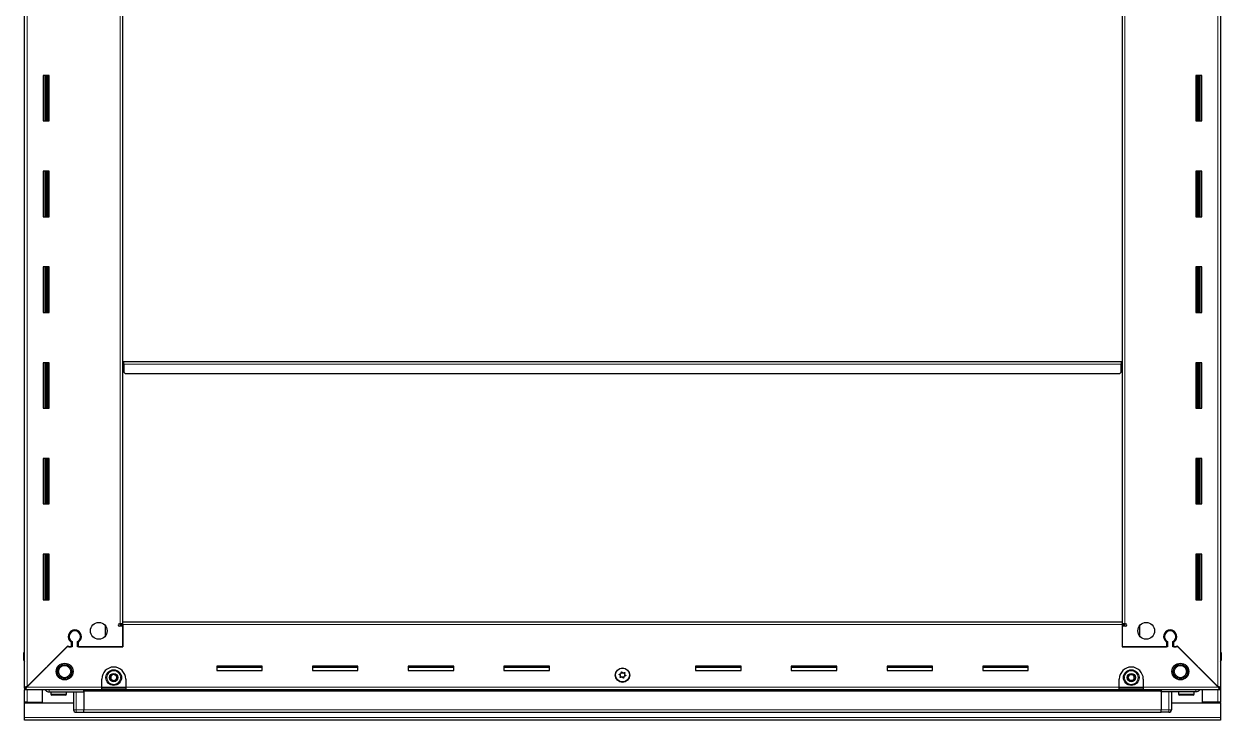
# Model space of a CAD drawing. Header units: millimetres. Extents: x -659 to 4234, y -2210 to 1579.
# Drawn here: x 3159 to 4159, y 174 to 755 of the extents above; entities that cross this region are included whole.
import ezdxf

# ---------------------------------------------------------------- set-up
doc = ezdxf.new("R2010")
doc.units = ezdxf.units.MM

msp = doc.modelspace()

# ---------------------------------------------------------------- linework, layer by layer
at = {"color": 7, "linetype": 'Continuous', "lineweight": 25}
for p, q in [((3159.31, 201.08), (3159.31, 1345.58)), ((4158.31, 1345.58), (4158.31, 201.08)), ((3158.96, 1316.33), (3158.96, 230.33)), ((4158.66, 230.33), (4158.66, 1316.33)), ((3241.31, 255.83), (3241.31, 1290.83)), ((4076.31, 1290.83), (4076.31, 255.83)), ((3179.81, 712.33), (3174.81, 712.33)), ((3174.81, 712.33), (3174.81, 674.33)), ((3176.96, 674.33), (3176.96, 712.33)), ((3178.75, 674.33), (3178.75, 712.33)), ((3178.78, 674.33), (3178.78, 712.33)), ((3179.81, 674.33), (3179.81, 712.33)), ((4137.81, 712.33), (4137.81, 674.33)), ((4142.81, 712.33), (4137.81, 712.33)), ((4138.83, 712.33), (4138.83, 674.33)), ((4138.86, 712.33), (4138.86, 674.33)), ((4140.66, 712.33), (4140.66, 674.33)), ((4142.81, 674.33), (4142.81, 712.33)), ((3174.81, 674.33), (3179.81, 674.33)), ((4137.81, 674.33), (4142.81, 674.33)), ((3179.81, 632.33), (3174.81, 632.33)), ((3174.81, 632.33), (3174.81, 594.33)), ((3176.96, 594.33), (3176.96, 632.33)), ((3178.75, 594.33), (3178.75, 632.33)), ((3178.78, 594.33), (3178.78, 632.33)), ((3179.81, 594.33), (3179.81, 632.33)), ((4137.81, 632.33), (4137.81, 594.33)), ((4142.81, 632.33), (4137.81, 632.33)), ((4138.83, 632.33), (4138.83, 594.33)), ((4138.86, 632.33), (4138.86, 594.33)), ((4140.66, 632.33), (4140.66, 594.33)), ((4142.81, 594.33), (4142.81, 632.33)), ((3174.81, 594.33), (3179.81, 594.33)), ((4137.81, 594.33), (4142.81, 594.33)), ((3179.81, 552.33), (3174.81, 552.33)), ((3174.81, 552.33), (3174.81, 514.33)), ((3176.96, 514.33), (3176.96, 552.33)), ((3178.75, 514.33), (3178.75, 552.33)), ((3178.78, 514.33), (3178.78, 552.33)), ((3179.81, 514.33), (3179.81, 552.33)), ((4137.81, 552.33), (4137.81, 514.33)), ((4142.81, 552.33), (4137.81, 552.33)), ((4138.83, 552.33), (4138.83, 514.33)), ((4138.86, 552.33), (4138.86, 514.33)), ((4140.66, 552.33), (4140.66, 514.33)), ((4142.81, 514.33), (4142.81, 552.33)), ((3174.81, 514.33), (3179.81, 514.33)), ((4137.81, 514.33), (4142.81, 514.33)), ((3179.81, 472.33), (3174.81, 472.33)), ((3174.81, 472.33), (3174.81, 434.33)), ((3176.96, 434.33), (3176.96, 472.33)), ((3178.75, 434.33), (3178.75, 472.33)), ((3178.78, 434.33), (3178.78, 472.33)), ((3179.81, 434.33), (3179.81, 472.33)), ((3241.31, 473.33), (3242.06, 473.33)), ((3242.06, 473.33), (3242.06, 470.48)), ((3242.06, 470.48), (3242.31, 470.48)), ((3242.31, 471.23), (3242.31, 473.33)), ((3242.31, 473.33), (4075.31, 473.33)), ((3242.31, 471.23), (3242.31, 464.33)), ((4075.31, 473.33), (4075.31, 471.23)), ((4075.31, 464.33), (4075.31, 471.23)), ((4075.31, 470.48), (4075.56, 470.48)), ((4075.56, 470.48), (4075.56, 473.33)), ((4075.56, 473.33), (4076.31, 473.33)), ((4137.81, 472.33), (4137.81, 434.33)), ((4142.81, 472.33), (4137.81, 472.33)), ((4138.83, 472.33), (4138.83, 434.33)), ((4138.86, 472.33), (4138.86, 434.33)), ((4140.66, 472.33), (4140.66, 434.33)), ((4142.81, 434.33), (4142.81, 472.33)), ((3242.31, 464.33), (3243.31, 463.33)), ((3243.31, 463.33), (4074.31, 463.33)), ((4074.31, 463.33), (4075.31, 464.33)), ((3174.81, 434.33), (3179.81, 434.33)), ((4137.81, 434.33), (4142.81, 434.33)), ((3179.81, 392.33), (3174.81, 392.33)), ((3174.81, 392.33), (3174.81, 354.33)), ((3176.96, 354.33), (3176.96, 392.33)), ((3178.75, 354.33), (3178.75, 392.33)), ((3178.78, 354.33), (3178.78, 392.33)), ((3179.81, 354.33), (3179.81, 392.33)), ((4137.81, 392.33), (4137.81, 354.33)), ((4142.81, 392.33), (4137.81, 392.33)), ((4138.83, 392.33), (4138.83, 354.33)), ((4138.86, 392.33), (4138.86, 354.33)), ((4140.66, 392.33), (4140.66, 354.33)), ((4142.81, 354.33), (4142.81, 392.33)), ((3174.81, 354.33), (3179.81, 354.33)), ((4137.81, 354.33), (4142.81, 354.33)), ((3179.81, 312.33), (3174.81, 312.33)), ((3174.81, 312.33), (3174.81, 274.33)), ((3176.96, 274.33), (3176.96, 312.33)), ((3178.75, 274.33), (3178.75, 312.33)), ((3178.78, 274.33), (3178.78, 312.33)), ((3179.81, 274.33), (3179.81, 312.33)), ((4137.81, 312.33), (4137.81, 274.33)), ((4142.81, 312.33), (4137.81, 312.33)), ((4138.83, 312.33), (4138.83, 274.33)), ((4138.86, 312.33), (4138.86, 274.33)), ((4140.66, 312.33), (4140.66, 274.33)), ((4142.81, 274.33), (4142.81, 312.33)), ((3174.81, 274.33), (3179.81, 274.33)), ((4137.81, 274.33), (4142.81, 274.33)), ((3226.81, 244), (3226.81, 252.66)), ((3238.46, 254.33), (3239.21, 254.33)), ((3241.31, 252.33), (3238.46, 252.33)), ((3241.31, 254.33), (3239.21, 254.33)), ((3239.31, 254.33), (3239.31, 253.33)), ((3239.31, 253.33), (3241.31, 253.33)), ((3241.31, 253.73), (3241.31, 255.83)), ((3241.31, 255.83), (4076.31, 255.83)), ((3241.31, 253.73), (3241.31, 235.08)), ((3241.31, 235.08), (3241.31, 252.33)), ((4076.31, 255.83), (4076.31, 253.73)), ((4078.41, 254.33), (4076.31, 254.33)), ((4076.31, 253.73), (4076.31, 235.08)), ((4076.31, 253.33), (4078.31, 253.33)), ((4076.31, 252.33), (4076.31, 235.08)), ((4079.16, 252.33), (4076.31, 252.33)), ((4078.31, 253.33), (4078.31, 254.33)), ((4078.41, 254.33), (4079.16, 254.33)), ((4090.81, 252.66), (4090.81, 244)), ((3199.31, 248.7), (3199.31, 247.94)), ((4118.31, 248.7), (4118.31, 247.94)), ((3158.81, 230.33), (3158.81, 230.33)), ((3158.81, 223.83), (3158.81, 230.33)), ((3158.81, 230.33), (3158.81, 230.33)), ((3158.81, 230.33), (3158.81, 223.83)), ((3159.31, 230.33), (3158.81, 230.33)), ((3194.81, 235.08), (3160.91, 201.18)), ((3161.41, 201.68), (3195.51, 235.78)), ((3199.01, 235.08), (3194.81, 235.08)), ((3195.51, 235.78), (3196.21, 235.08)), ((3196.21, 235.08), (3198.31, 235.08)), ((3198.31, 238.97), (3198.31, 235.08)), ((3199.01, 239.37), (3199.01, 235.08)), ((3203.61, 235.08), (3203.61, 239.37)), ((3241.31, 235.08), (3203.61, 235.08)), ((3204.31, 235.08), (3204.31, 238.97)), ((3204.31, 235.08), (3241.31, 235.08)), ((4076.31, 235.08), (4113.31, 235.08)), ((4114.01, 235.08), (4076.31, 235.08)), ((4113.31, 238.97), (4113.31, 235.08)), ((4114.01, 239.37), (4114.01, 235.08)), ((4118.61, 235.08), (4118.61, 239.37)), ((4122.81, 235.08), (4118.61, 235.08)), ((4119.31, 235.08), (4119.31, 238.97)), ((4119.31, 235.08), (4121.41, 235.08)), ((4121.41, 235.08), (4122.11, 235.78)), ((4122.11, 235.78), (4156.21, 201.68)), ((4156.71, 201.18), (4122.81, 235.08)), ((4158.31, 230.33), (4158.81, 230.33)), ((4158.81, 230.33), (4158.81, 230.33)), ((4158.81, 223.83), (4158.81, 230.33)), ((4158.81, 230.33), (4158.81, 223.83)), ((3159.31, 222.51), (3159.31, 222.51)), ((3357.81, 218.83), (3319.81, 218.83)), ((3319.81, 218.83), (3319.81, 215.33)), ((3319.81, 218.08), (3357.81, 218.08)), ((3319.81, 215.33), (3357.81, 215.33)), ((3357.81, 215.33), (3357.81, 218.83)), ((3437.81, 218.83), (3399.81, 218.83)), ((3399.81, 218.83), (3399.81, 215.33)), ((3399.81, 218.08), (3437.81, 218.08)), ((3399.81, 215.33), (3437.81, 215.33)), ((3437.81, 215.33), (3437.81, 218.83)), ((3517.81, 218.83), (3479.81, 218.83)), ((3479.81, 218.83), (3479.81, 215.33)), ((3479.81, 218.08), (3517.81, 218.08)), ((3479.81, 215.33), (3517.81, 215.33)), ((3517.81, 215.33), (3517.81, 218.83)), ((3597.81, 218.83), (3559.81, 218.83)), ((3559.81, 218.83), (3559.81, 215.33)), ((3559.81, 218.08), (3597.81, 218.08)), ((3559.81, 215.33), (3597.81, 215.33)), ((3597.81, 215.33), (3597.81, 218.83)), ((3757.81, 218.83), (3719.81, 218.83)), ((3719.81, 218.83), (3719.81, 215.33)), ((3719.81, 218.08), (3757.81, 218.08)), ((3719.81, 215.33), (3757.81, 215.33)), ((3757.81, 215.33), (3757.81, 218.83)), ((3837.81, 218.83), (3799.81, 218.83)), ((3799.81, 218.83), (3799.81, 215.33)), ((3799.81, 218.08), (3837.81, 218.08)), ((3799.81, 215.33), (3837.81, 215.33)), ((3837.81, 215.33), (3837.81, 218.83)), ((3917.81, 218.83), (3879.81, 218.83)), ((3879.81, 218.83), (3879.81, 215.33)), ((3879.81, 218.08), (3917.81, 218.08)), ((3879.81, 215.33), (3917.81, 215.33)), ((3917.81, 215.33), (3917.81, 218.83)), ((3997.81, 218.83), (3959.81, 218.83)), ((3959.81, 218.83), (3959.81, 215.33)), ((3959.81, 218.08), (3997.81, 218.08)), ((3959.81, 215.33), (3997.81, 215.33)), ((3997.81, 215.33), (3997.81, 218.83)), ((3159.31, 200.58), (3159.31, 201.08)), ((3160.81, 201.08), (3159.31, 201.08)), ((3159.31, 200.58), (3159.31, 199.08)), ((3160.31, 200.58), (3159.31, 200.58)), ((3160.31, 200.58), (3160.31, 199.08)), ((3223.81, 201.18), (3223.81, 208.08)), ((3223.81, 199.08), (3223.81, 201.18)), ((3243.81, 200.58), (3223.81, 200.58)), ((3243.81, 208.08), (3243.81, 201.18)), ((3243.81, 201.18), (3243.81, 199.08)), ((4073.81, 201.18), (4073.81, 208.08)), ((4073.81, 199.08), (4073.81, 201.18)), ((4093.81, 200.58), (4073.81, 200.58)), ((4093.81, 208.08), (4093.81, 201.18)), ((4093.81, 201.18), (4093.81, 199.08)), ((4156.81, 201.08), (4158.31, 201.08)), ((4157.31, 200.58), (4157.31, 199.08)), ((4158.31, 200.58), (4157.31, 200.58)), ((4158.31, 201.08), (4158.31, 200.58)), ((4158.31, 200.58), (4158.31, 199.08)), ((3159.31, 188.83), (3159.31, 199.08)), ((3160.31, 199.08), (3159.31, 199.08)), ((3223.81, 199.08), (3160.31, 199.08)), ((3174.31, 188.83), (3174.31, 199.08)), ((3179.81, 197.33), (3208.81, 197.33)), ((3181.31, 197.33), (3181.31, 195.43)), ((3185.88, 194.63), (3182.11, 194.63)), ((3193.51, 194.63), (3185.88, 194.63)), ((3194.31, 195.43), (3194.31, 197.33)), ((3200.31, 197.33), (3200.31, 182.33)), ((3208.81, 197.36), (3208.73, 199.08)), ((4108.81, 198.48), (3208.81, 198.48)), ((3208.81, 197.33), (3208.81, 197.83)), ((3208.81, 197.33), (3208.81, 182.33)), ((3243.81, 199.08), (3223.81, 199.08)), ((4073.81, 199.08), (3243.81, 199.08)), ((4093.81, 199.08), (4073.81, 199.08)), ((4157.31, 199.08), (4093.81, 199.08)), ((4108.88, 199.08), (4108.81, 197.36)), ((4108.81, 197.33), (4108.81, 197.83)), ((4137.81, 197.33), (4108.81, 197.33)), ((4108.81, 197.33), (4108.81, 182.33)), ((4117.31, 197.33), (4117.31, 182.33)), ((4123.31, 197.33), (4123.31, 195.43)), ((4131.1, 194.63), (4124.11, 194.63)), ((4135.51, 194.63), (4131.1, 194.63)), ((4136.31, 195.43), (4136.31, 197.33)), ((4143.31, 188.83), (4143.31, 199.08)), ((4158.31, 199.08), (4157.31, 199.08)), ((4158.31, 199.08), (4158.31, 188.83)), ((3161.41, 188.83), (3159.31, 188.83)), ((3159.31, 188.33), (3159.31, 188.83)), ((3159.31, 175.93), (3159.31, 188.33)), ((3159.31, 188.33), (3200.31, 188.33)), ((3160.81, 188.33), (3160.81, 188.83)), ((3161.41, 188.83), (3174.31, 188.83)), ((3200.31, 182.33), (3200.31, 182.33)), ((3202.31, 180.33), (3208.81, 180.33)), ((3202.31, 180.33), (3208.81, 180.33)), ((3208.81, 180.33), (3208.81, 182.33)), ((3208.81, 180.48), (4108.81, 180.48)), ((3208.81, 180.33), (3208.81, 180.33)), ((4108.81, 180.33), (4108.81, 182.33)), ((4108.81, 180.33), (4108.81, 180.33)), ((4115.31, 180.33), (4108.81, 180.33)), ((4108.81, 180.33), (4108.81, 180.33)), ((4115.31, 180.33), (4108.81, 180.33)), ((4116.63, 180.83), (4116.63, 180.83)), ((4117.31, 188.33), (4158.31, 188.33)), ((4156.21, 188.83), (4143.31, 188.83)), ((4158.31, 188.83), (4156.21, 188.83)), ((4156.81, 188.33), (4156.81, 188.83)), ((4158.31, 188.33), (4158.31, 188.83)), ((4158.31, 188.33), (4158.31, 175.93)), ((3159.31, 173.83), (3159.31, 175.93)), ((4158.31, 173.83), (3159.31, 173.83)), ((4158.31, 175.93), (4158.31, 173.83))]:
    msp.add_line(p, q, dxfattribs=at)
at = {"color": 8, "linetype": 'Continuous', "lineweight": 18}
for p, q in [((3161.41, 1344.98), (3161.41, 201.68)), ((4156.21, 201.68), (4156.21, 1344.98)), ((3239.21, 254.33), (3239.21, 1292.33)), ((4078.41, 1292.33), (4078.41, 254.33)), ((3176.31, 712.33), (3176.31, 674.33)), ((3177.54, 712.33), (3177.54, 674.33)), ((4140.07, 674.33), (4140.07, 712.33)), ((4141.31, 674.33), (4141.31, 712.33)), ((3176.31, 632.33), (3176.31, 594.33)), ((3177.54, 632.33), (3177.54, 594.33)), ((4140.07, 594.33), (4140.07, 632.33)), ((4141.31, 594.33), (4141.31, 632.33)), ((3176.31, 552.33), (3176.31, 514.33)), ((3177.54, 552.33), (3177.54, 514.33)), ((4140.07, 514.33), (4140.07, 552.33)), ((4141.31, 514.33), (4141.31, 552.33)), ((3176.31, 472.33), (3176.31, 434.33)), ((3177.54, 472.33), (3177.54, 434.33)), ((3242.31, 471.23), (4075.31, 471.23)), ((4140.07, 434.33), (4140.07, 472.33)), ((4141.31, 434.33), (4141.31, 472.33)), ((3176.31, 392.33), (3176.31, 354.33)), ((3177.54, 392.33), (3177.54, 354.33)), ((4140.07, 354.33), (4140.07, 392.33)), ((4141.31, 354.33), (4141.31, 392.33)), ((3176.31, 312.33), (3176.31, 274.33)), ((3177.54, 312.33), (3177.54, 274.33)), ((4140.07, 274.33), (4140.07, 312.33)), ((4141.31, 274.33), (4141.31, 312.33)), ((4076.31, 253.73), (3241.31, 253.73)), ((3159.31, 223.83), (3158.81, 223.83)), ((4158.31, 223.83), (4158.81, 223.83)), ((3160.91, 201.18), (3223.81, 201.18)), ((3243.81, 201.18), (3223.81, 201.18)), ((3243.81, 201.18), (4073.81, 201.18)), ((4093.81, 201.18), (4073.81, 201.18)), ((4093.81, 201.18), (4156.71, 201.18)), ((3161.41, 188.83), (3161.41, 199.08)), ((3185.61, 195.43), (3181.31, 195.43)), ((3194.31, 195.43), (3185.61, 195.43)), ((3202.31, 182.33), (3202.31, 197.33)), ((3208.81, 199.07), (4108.81, 199.07)), ((3208.81, 197.83), (4108.81, 197.83)), ((4115.31, 182.33), (4115.31, 197.33)), ((4131.28, 195.43), (4123.31, 195.43)), ((4136.31, 195.43), (4131.28, 195.43)), ((4156.21, 199.08), (4156.21, 188.83)), ((3161.41, 188.33), (3161.41, 188.83)), ((3200.31, 182.33), (3202.31, 182.33)), ((3202.31, 180.33), (3202.31, 182.33)), ((3208.81, 182.33), (3202.31, 182.33)), ((3208.81, 182.48), (4108.81, 182.48)), ((4108.81, 182.33), (4115.31, 182.33)), ((4117.31, 182.33), (4115.31, 182.33)), ((4115.31, 180.33), (4115.31, 182.33)), ((4156.21, 188.83), (4156.21, 188.33)), ((4158.31, 175.93), (3159.31, 175.93))]:
    msp.add_line(p, q, dxfattribs=at)
at = {"color": 7, "linetype": 'Continuous', "lineweight": 25}
for centre, radius in [((3221.31, 248.33), 7), ((4096.31, 248.33), 7), ((3192.81, 214.33), 7), ((3192.81, 214.33), 6.03), ((4124.81, 214.33), 7), ((4124.81, 214.33), 6.03), ((3192.81, 214.33), 5.1), ((3233.81, 209.33), 6.5), ((3233.81, 209.33), 3.46), ((3658.81, 211.33), 6), ((3658.81, 211.48), 5.79), ((3658.81, 211.48), 1.85), ((4083.81, 209.33), 6.5), ((4083.81, 209.33), 3.46), ((4124.81, 214.33), 5.1)]:
    msp.add_circle(centre, radius, dxfattribs=at)
at = {"color": 8, "linetype": 'Continuous', "lineweight": 18}
for centre in [(3233.81, 209.33), (4083.81, 209.33)]:
    msp.add_circle(centre, 5.7, dxfattribs=at)
at = {"color": 7, "linetype": 'Continuous', "lineweight": 25}
for centre, radius, start, end in [((3238.46, 253.33), 1, 90, 270), ((4079.16, 253.33), 1, 270, 90), ((3201.31, 243.58), 5.5, 303.05573, 236.94427), ((3201.31, 243.58), 4.8, 298.63099, 241.36901), ((4116.31, 243.58), 5.5, 303.05573, 236.94427), ((4116.31, 243.58), 4.8, 298.63099, 241.36901), ((3160.81, 223.83), 2, 180, 221.39416), ((4156.81, 223.83), 2, 318.59038, 0), ((3233.81, 208.08), 10, 90, 180), ((3233.81, 209.33), 2.5, 127.47401, 187.47401), ((3233.81, 209.33), 2.5, 67.47401, 127.47401), ((3233.81, 208.08), 10, 0, 90), ((3233.81, 209.33), 2.5, 7.47401, 67.47401), ((4083.81, 208.08), 10, 90, 180), ((4083.81, 209.33), 2.5, 147.04236, 207.04236), ((4083.81, 209.33), 2.5, 87.04236, 147.04236), ((4083.81, 208.08), 10, 0, 90), ((4083.81, 209.33), 2.5, 27.04236, 87.04236), ((4083.81, 209.33), 2.5, 327.04236, 27.04236), ((3233.81, 209.33), 2.5, 187.47401, 247.47401), ((3233.81, 209.33), 2.5, 247.47401, 307.47401), ((3233.81, 209.33), 2.5, 307.47401, 7.47401), ((4083.81, 209.33), 2.5, 207.04236, 267.04236), ((4083.81, 209.33), 2.5, 267.04236, 327.04236), ((3182.11, 195.43), 0.8, 180, 270), ((3193.51, 195.43), 0.8, 270, 0), ((3200.11, 197.13), 0.2, 0, 90), ((4117.51, 197.13), 0.2, 90, 180), ((4124.11, 195.43), 0.8, 180, 270), ((4135.51, 195.43), 0.8, 270, 0), ((3202.31, 182.33), 2, 180, 270), ((3202.31, 182.33), 2, 180, 270), ((4115.31, 182.33), 2, 270, 0), ((4115.31, 182.33), 2, 270, 288.58003), ((4115.31, 182.33), 2, 303.94202, 311.40962), ((4115.31, 182.33), 2, 311.40962, 0)]:
    msp.add_arc(centre, radius, start, end, dxfattribs=at)
for points, knots in [([(3231.14, 210.44), (3231.24, 210.51), (3231.71, 210.88), (3232.5, 211.48), (3233.16, 211.98), (3233.43, 212.19)], [0, 0, 0, 0, 0.13312467, 0.63709944, 1, 1, 1, 1]), ([(3231.51, 207.57), (3231.45, 208.08), (3231.32, 209.04), (3231.2, 209.99), (3231.14, 210.44)], [0, 0, 0, 0, 0.53468586, 1, 1, 1, 1]), ([(3233.43, 212.19), (3233.91, 211.99), (3234.8, 211.62), (3235.68, 211.26), (3236.1, 211.09)], [0, 0, 0, 0, 0.5346859, 1, 1, 1, 1]), ([(3236.1, 211.09), (3236.16, 210.57), (3236.29, 209.62), (3236.41, 208.67), (3236.47, 208.22)], [0, 0, 0, 0, 0.5346859, 1, 1, 1, 1]), ([(3656.92, 209.41), (3656.93, 209.4), (3656.95, 209.39), (3657.01, 209.38), (3657.15, 209.41), (3657.52, 209.54), (3658.03, 209.73), (3658.65, 209.62), (3659.05, 209.3), (3659.33, 209.02), (3659.51, 208.86), (3659.59, 208.81), (3659.63, 208.81), (3659.67, 208.81), (3659.69, 208.83), (3659.73, 208.89), (3659.81, 209.15), (3659.87, 209.62), (3660.12, 210.28), (3660.76, 210.6), (3661.22, 210.7), (3661.47, 210.8), (3661.52, 210.85), (3661.54, 210.87), (3661.54, 210.9), (3661.54, 210.94), (3661.51, 210.98), (3661.46, 211.04), (3661.3, 211.2), (3661, 211.44), (3660.65, 211.81), (3660.48, 212.42), (3660.62, 212.94), (3660.71, 213.32), (3660.73, 213.47), (3660.71, 213.53), (3660.69, 213.55), (3660.66, 213.57), (3660.6, 213.58), (3660.46, 213.55), (3660.09, 213.42), (3659.58, 213.23), (3658.96, 213.34), (3658.56, 213.66), (3658.28, 213.94), (3658.1, 214.1), (3658.02, 214.14), (3657.98, 214.15), (3657.94, 214.15), (3657.92, 214.13), (3657.88, 214.07), (3657.8, 213.81), (3657.74, 213.34), (3657.49, 212.67), (3656.85, 212.36), (3656.39, 212.26), (3656.14, 212.16), (3656.09, 212.11), (3656.07, 212.09), (3656.07, 212.06), (3656.08, 212.02), (3656.1, 211.98), (3656.15, 211.92), (3656.31, 211.76), (3656.61, 211.52), (3656.97, 211.15), (3657.13, 210.54), (3657, 210.02), (3656.9, 209.64), (3656.89, 209.49), (3656.9, 209.43), (3656.91, 209.42), (3656.92, 209.41)], [0, 0, 0, 0, 0.0020087, 0.00442, 0.0093647, 0.0255282, 0.0677053, 0.0957862, 0.1246456, 0.1503415, 0.1605194, 0.1633943, 0.1656965, 0.1672448, 0.1688741, 0.1707699, 0.1786058, 0.2119941, 0.2499945, 0.2879948, 0.3213831, 0.329219, 0.3311148, 0.3327441, 0.3342924, 0.3362166, 0.3385353, 0.3413178, 0.349662, 0.3753578, 0.4042173, 0.4322982, 0.4744753, 0.4906388, 0.4966691, 0.49844, 0.5, 0.5020087, 0.50442, 0.5093647, 0.5255282, 0.5677053, 0.5957862, 0.6246456, 0.6503415, 0.6605194, 0.6633943, 0.6656965, 0.6672448, 0.6688741, 0.6707699, 0.6786058, 0.7119941, 0.7499945, 0.7879948, 0.8213831, 0.829219, 0.8311148, 0.8327441, 0.8342924, 0.8362166, 0.8385353, 0.8413178, 0.849662, 0.8753578, 0.9042173, 0.9322982, 0.9744753, 0.9906388, 0.9966691, 0.99844, 1, 1, 1, 1]), ([(4080.92, 209.48), (4081.2, 209.91), (4081.73, 210.72), (4082.25, 211.53), (4082.49, 211.9)], [0, 0, 0, 0, 0.5346859, 1, 1, 1, 1]), ([(4082.49, 211.9), (4082.62, 211.89), (4083.22, 211.86), (4084.21, 211.81), (4085.03, 211.77), (4085.38, 211.75)], [0, 0, 0, 0, 0.1331247, 0.6370994, 1, 1, 1, 1]), ([(4085.38, 211.75), (4085.61, 211.29), (4086.05, 210.43), (4086.49, 209.58), (4086.69, 209.18)], [0, 0, 0, 0, 0.5346859, 1, 1, 1, 1]), ([(3161.41, 201.68), (3161.15, 201.63), (3160.66, 201.54), (3160.02, 201.41), (3159.55, 201.28), (3159.33, 201.17), (3159.31, 201.1), (3159.31, 201.08)], [0, 0, 0, 0, 0.2302553, 0.4485219, 0.6667858, 0.8850496, 1, 1, 1, 1]), ([(3160.31, 199.08), (3160.35, 199.11), (3160.44, 199.16), (3160.57, 199.55), (3160.71, 200.11), (3160.82, 200.69), (3160.88, 201.05), (3160.91, 201.18)], [0, 0, 0, 0, 0.2302553, 0.4485219, 0.6667858, 0.8850496, 1, 1, 1, 1]), ([(3234.18, 206.47), (3233.7, 206.66), (3232.81, 207.03), (3231.93, 207.4), (3231.51, 207.57)], [0, 0, 0, 0, 0.5346859, 1, 1, 1, 1]), ([(3236.47, 208.22), (3236.2, 208.01), (3235.55, 207.51), (3234.76, 206.91), (3234.28, 206.54), (3234.18, 206.47)], [0, 0, 0, 0, 0.3629006, 0.8668753, 1, 1, 1, 1]), ([(4082.24, 206.91), (4082, 207.37), (4081.56, 208.23), (4081.13, 209.08), (4080.92, 209.48)], [0, 0, 0, 0, 0.5346859, 1, 1, 1, 1]), ([(4085.12, 206.76), (4084.77, 206.78), (4083.95, 206.82), (4082.96, 206.87), (4082.36, 206.9), (4082.24, 206.91)], [0, 0, 0, 0, 0.3629006, 0.8668753, 1, 1, 1, 1]), ([(4086.69, 209.18), (4086.41, 208.75), (4085.88, 207.94), (4085.36, 207.13), (4085.12, 206.76)], [0, 0, 0, 0, 0.5346859, 1, 1, 1, 1]), ([(4158.31, 201.08), (4158.28, 201.13), (4158.23, 201.22), (4157.83, 201.35), (4157.28, 201.48), (4156.7, 201.59), (4156.33, 201.66), (4156.21, 201.68)], [0, 0, 0, 0, 0.2302553, 0.4485219, 0.6667858, 0.8850496, 1, 1, 1, 1]), ([(4156.71, 201.18), (4156.75, 200.93), (4156.84, 200.43), (4156.97, 199.79), (4157.11, 199.33), (4157.22, 199.11), (4157.28, 199.09), (4157.31, 199.08)], [0, 0, 0, 0, 0.2302553, 0.4485219, 0.6667858, 0.8850496, 1, 1, 1, 1]), ([(3176.59, 199.08), (3176.71, 198.88), (3177.1, 198.23), (3178.25, 197.52), (3179.29, 197.39), (3179.81, 197.33)], [0, 0, 0, 0, 0.18224985, 0.59112493, 1, 1, 1, 1]), ([(3208.81, 197.33), (3208.81, 197.37), (3208.81, 197.44), (3208.81, 198.06), (3208.81, 198.64), (3208.81, 199.04), (3208.81, 199.08)], [0, 0, 0, 0, 0.3229095, 0.6458191, 0.9687286, 1, 1, 1, 1]), ([(4108.81, 197.33), (4108.81, 197.37), (4108.81, 197.44), (4108.81, 198.06), (4108.81, 198.62), (4108.81, 198.99), (4108.81, 199)], [0, 0, 0, 0, 0.3302672, 0.6605344, 0.9908016, 1, 1, 1, 1]), ([(4141.02, 199.08), (4140.9, 198.88), (4140.51, 198.23), (4139.36, 197.52), (4138.32, 197.39), (4137.81, 197.33)], [0, 0, 0, 0, 0.18224985, 0.59112493, 1, 1, 1, 1])]:
    msp.add_open_spline(points, degree=3, knots=knots, dxfattribs=at)
for points in [[(3160.31, 200.58), (3160.36, 200.59), (3160.46, 200.61), (3160.61, 200.75), (3160.76, 200.94), (3160.86, 201.1), (3160.91, 201.18)], [(3161.41, 201.68), (3161.33, 201.63), (3161.17, 201.53), (3160.97, 201.38), (3160.83, 201.23), (3160.81, 201.13), (3160.81, 201.08)], [(4156.81, 201.08), (4156.8, 201.13), (4156.78, 201.23), (4156.64, 201.38), (4156.44, 201.53), (4156.28, 201.63), (4156.21, 201.68)], [(4156.71, 201.18), (4156.76, 201.1), (4156.86, 200.94), (4157.01, 200.75), (4157.16, 200.61), (4157.26, 200.59), (4157.31, 200.58)]]:
    msp.add_open_spline(points, degree=3, dxfattribs=at)
at = {"color": 8, "linetype": 'Continuous', "lineweight": 18}
for points in [[(3179.81, 197.33), (3179.81, 197.38), (3179.81, 197.45), (3179.81, 197.88), (3179.81, 198.34), (3179.81, 198.75), (3179.81, 199.02), (3179.81, 199.08)], [(4137.81, 197.33), (4137.81, 197.38), (4137.81, 197.45), (4137.81, 197.88), (4137.81, 198.34), (4137.81, 198.75), (4137.81, 199.02), (4137.81, 199.08)]]:
    msp.add_open_spline(points, degree=3, knots=[0, 0, 0, 0, 0.35975288, 0.55341416, 0.75118521, 0.94895626, 1, 1, 1, 1], dxfattribs=at)

doc.saveas('drawing.dxf')
